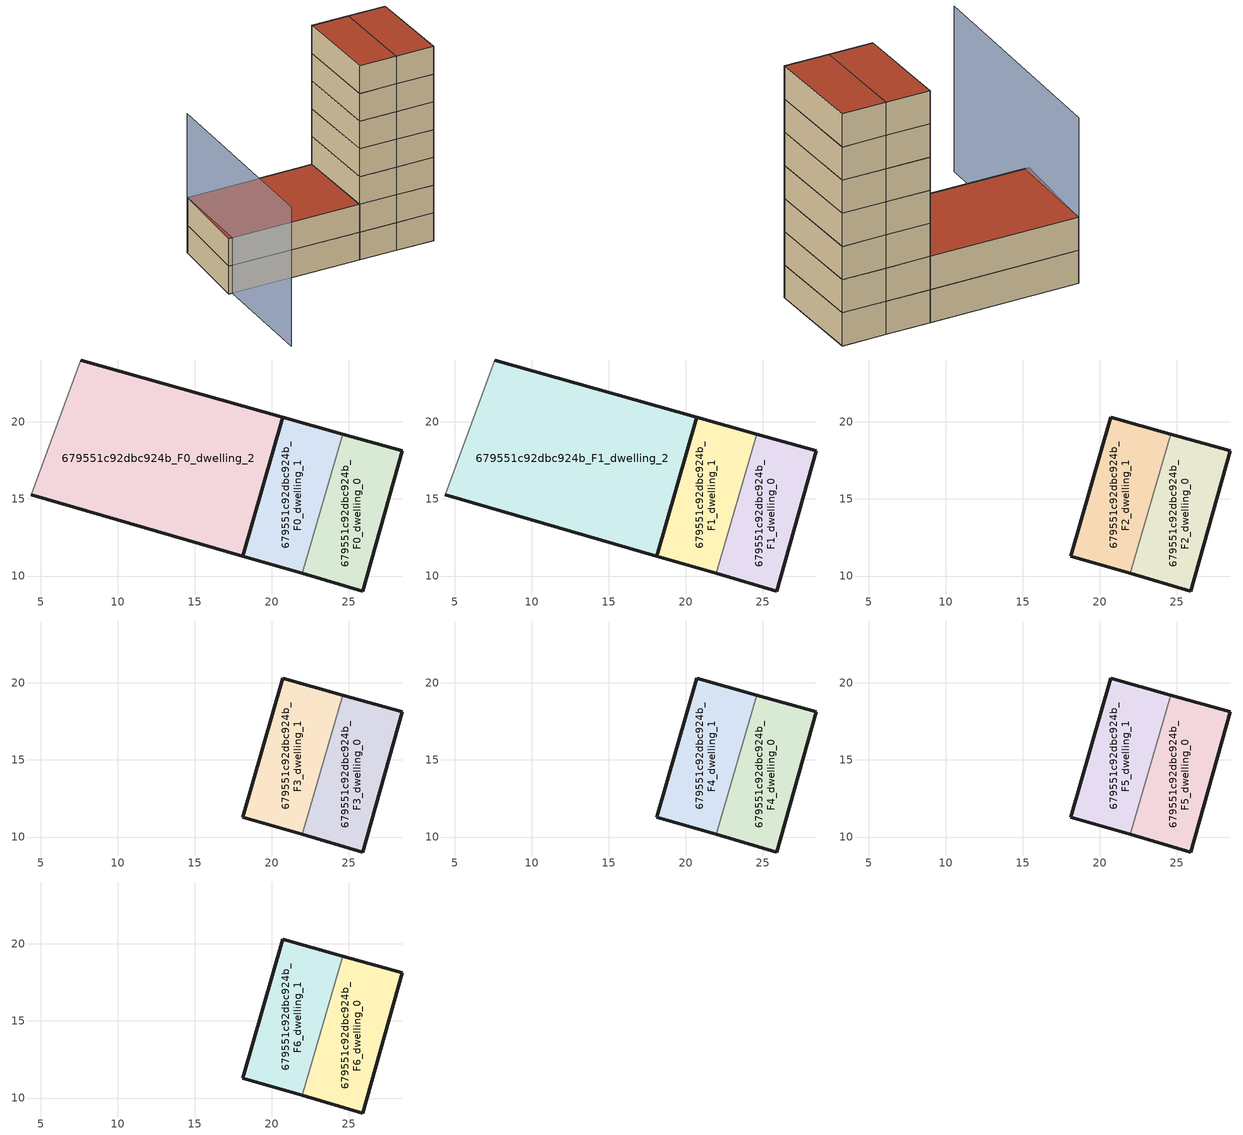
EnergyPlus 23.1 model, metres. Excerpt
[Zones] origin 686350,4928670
679551c92dbc924b_F0_dwelling_0
 floor ground (EU_floor_Construction): 25.91,9.03 28.48,18.12 24.6,19.21 21.98,10.17 z0
 wall outside (EU_wall_Construction): 24.6,19.21 28.48,18.12 25.91,9.03 21.98,10.17 z0:3
 wall to 679551c92dbc924b_F0_dwelling_1 (EU_wall_Construction): 21.98,10.17 24.6,19.21 z0:3
679551c92dbc924b_F0_dwelling_1
 floor ground (EU_floor_Construction): 21.98,10.17 24.6,19.21 20.73,20.31 18.12,11.29 z0
 wall outside (EU_wall_Construction): 21.98,10.17 18.12,11.29 20.73,20.31 24.6,19.21 z0:3
679551c92dbc924b_F0_dwelling_2
 floor ground (EU_floor_Construction): 18.12,11.29 20.73,20.31 7.61,24.02 4.4,15.26 z0
 wall outside (EU_wall_Construction): 7.61,24.02 20.73,20.31 18.12,11.29 4.4,15.26 z0:3
 wall adiabatic (EU_wall_Construction): 4.4,15.26 7.61,24.02 z0:3
679551c92dbc924b_F1_dwelling_0
 floor to 679551c92dbc924b_F0_dwelling_0 (EU_floor_Construction): 25.91,9.03 28.48,18.12 24.6,19.21 21.98,10.17 z3
 wall outside (EU_wall_Construction): 24.6,19.21 28.48,18.12 25.91,9.03 21.98,10.17 z3:6
 wall to 679551c92dbc924b_F1_dwelling_1 (EU_wall_Construction): 21.98,10.17 24.6,19.21 z3:6
679551c92dbc924b_F1_dwelling_1
 floor to 679551c92dbc924b_F0_dwelling_1 (EU_floor_Construction): 21.98,10.17 24.6,19.21 20.73,20.31 18.12,11.29 z3
 wall outside (EU_wall_Construction): 21.98,10.17 18.12,11.29 20.73,20.31 24.6,19.21 z3:6
679551c92dbc924b_F1_dwelling_2
 floor to 679551c92dbc924b_F0_dwelling_2 (EU_floor_Construction): 18.12,11.29 20.73,20.31 7.61,24.02 4.4,15.26 z3
 wall outside (EU_wall_Construction): 7.61,24.02 20.73,20.31 18.12,11.29 4.4,15.26 z3:6
 wall adiabatic (EU_wall_Construction): 4.4,15.26 7.61,24.02 z3:6
 roof outside (EU_roof_Construction): 20.73,20.31 18.12,11.29 4.4,15.26 7.61,24.02 z6
679551c92dbc924b_F2_dwelling_0
 floor to 679551c92dbc924b_F1_dwelling_0 (EU_floor_Construction): 25.91,9.03 28.48,18.12 24.6,19.21 21.98,10.17 z6
 wall outside (EU_wall_Construction): 24.6,19.21 28.48,18.12 25.91,9.03 21.98,10.17 z6:9
 wall to 679551c92dbc924b_F2_dwelling_1 (EU_wall_Construction): 21.98,10.17 24.6,19.21 z6:9
679551c92dbc924b_F2_dwelling_1
 floor to 679551c92dbc924b_F1_dwelling_1 (EU_floor_Construction): 21.98,10.17 24.6,19.21 20.73,20.31 18.12,11.29 z6
 wall outside (EU_wall_Construction): 21.98,10.17 18.12,11.29 20.73,20.31 24.6,19.21 z6:9
679551c92dbc924b_F3_dwelling_0
 floor to 679551c92dbc924b_F2_dwelling_0 (EU_floor_Construction): 25.91,9.03 28.48,18.12 24.6,19.21 21.98,10.17 z9
 wall outside (EU_wall_Construction): 24.6,19.21 28.48,18.12 25.91,9.03 21.98,10.17 z9:12
 wall to 679551c92dbc924b_F3_dwelling_1 (EU_wall_Construction): 21.98,10.17 24.6,19.21 z9:12
679551c92dbc924b_F3_dwelling_1
 floor to 679551c92dbc924b_F2_dwelling_1 (EU_floor_Construction): 21.98,10.17 24.6,19.21 20.73,20.31 18.12,11.29 z9
 wall outside (EU_wall_Construction): 21.98,10.17 18.12,11.29 20.73,20.31 24.6,19.21 z9:12
679551c92dbc924b_F4_dwelling_0
 floor to 679551c92dbc924b_F3_dwelling_0 (EU_floor_Construction): 25.91,9.03 28.48,18.12 24.6,19.21 21.98,10.17 z12
 wall outside (EU_wall_Construction): 24.6,19.21 28.48,18.12 25.91,9.03 21.98,10.17 z12:15
 wall to 679551c92dbc924b_F4_dwelling_1 (EU_wall_Construction): 21.98,10.17 24.6,19.21 z12:15
679551c92dbc924b_F4_dwelling_1
 floor to 679551c92dbc924b_F3_dwelling_1 (EU_floor_Construction): 21.98,10.17 24.6,19.21 20.73,20.31 18.12,11.29 z12
 wall outside (EU_wall_Construction): 21.98,10.17 18.12,11.29 20.73,20.31 24.6,19.21 z12:15
679551c92dbc924b_F5_dwelling_0
 floor to 679551c92dbc924b_F4_dwelling_0 (EU_floor_Construction): 25.91,9.03 28.48,18.12 24.6,19.21 21.98,10.17 z15
 wall outside (EU_wall_Construction): 24.6,19.21 28.48,18.12 25.91,9.03 21.98,10.17 z15:18
 wall to 679551c92dbc924b_F5_dwelling_1 (EU_wall_Construction): 21.98,10.17 24.6,19.21 z15:18
679551c92dbc924b_F5_dwelling_1
 floor to 679551c92dbc924b_F4_dwelling_1 (EU_floor_Construction): 21.98,10.17 24.6,19.21 20.73,20.31 18.12,11.29 z15
 wall outside (EU_wall_Construction): 21.98,10.17 18.12,11.29 20.73,20.31 24.6,19.21 z15:18
679551c92dbc924b_F6_dwelling_0
 floor to 679551c92dbc924b_F5_dwelling_0 (EU_floor_Construction): 25.91,9.03 28.48,18.12 24.6,19.21 21.98,10.17 z18
 wall outside (EU_wall_Construction): 24.6,19.21 28.48,18.12 25.91,9.03 21.98,10.17 z18:21
 wall to 679551c92dbc924b_F6_dwelling_1 (EU_wall_Construction): 21.98,10.17 24.6,19.21 z18:21
 roof outside (EU_roof_Construction): 28.48,18.12 25.91,9.03 21.98,10.17 24.6,19.21 z21
679551c92dbc924b_F6_dwelling_1
 floor to 679551c92dbc924b_F5_dwelling_1 (EU_floor_Construction): 21.98,10.17 24.6,19.21 20.73,20.31 18.12,11.29 z18
 wall outside (EU_wall_Construction): 21.98,10.17 18.12,11.29 20.73,20.31 24.6,19.21 z18:21
 roof outside (EU_roof_Construction): 24.6,19.21 21.98,10.17 18.12,11.29 20.73,20.31 z21
shading: 7.61,24.02 1.09,3.58 z0:15
[Building]
EU S2 Campaign: North Axis=0; Terrain=City; Solar Distribution=FullExterior
[Site:Location]
Bologna: Latitude=44.5; Longitude=11.25; Time Zone=1; Elevation=37
[SizingPeriod:WeatherFileDays]
AnnualSizingPeriod: Begin Month=1; Begin Day of Month=1; End Month=12; End Day of Month=31; Day of Week for Start Day=Monday; Use Weather File Daylight Saving Period=No; Use Weather File Rain and Snow Indicators=No
[MATERIAL]
EU_InternalMass_Material: Roughness=MediumRough; Thickness=0.1; Conductivity=1; Density=1800; Specific Heat=900; Thermal Absorptance=0.9; Solar Absorptance=0.7; Visible Absorptance=0.7
[MATERIAL:NOMASS] Roughness=MediumRough; Thermal Absorptance=0.9; Solar Absorptance=0.7; Visible Absorptance=0.7
Name | Thermal Resistance
EU_wall_NoMass | 0.905828
EU_roof_NoMass | 0.37593
EU_floor_NoMass | 0.67114
[CONSTRUCTION]
EU_wall_Construction: EU_wall_NoMass
EU_roof_Construction: EU_roof_NoMass
EU_floor_Construction: EU_floor_NoMass
EU_InternalMass_Construction: EU_InternalMass_Material
[ZONE] Type=1; Multiplier=1; Ceiling Height=autocalculate; Floor Area=autocalculate; Part of Total Floor Area=Yes
Name | Volume
679551c92dbc924b_F0_dwelling_0; 679551c92dbc924b_F1_dwelling_0; 679551c92dbc924b_F2_dwelling_0; 679551c92dbc924b_F3_dwelling_0; 679551c92dbc924b_F4_dwelling_0; 679551c92dbc924b_F5_dwelling_0; 679551c92dbc924b_F6_dwelling_0 | 114.729
679551c92dbc924b_F0_dwelling_1 | 113.534
679551c92dbc924b_F1_dwelling_1; 679551c92dbc924b_F2_dwelling_1; 679551c92dbc924b_F3_dwelling_1; 679551c92dbc924b_F4_dwelling_1; 679551c92dbc924b_F5_dwelling_1; 679551c92dbc924b_F6_dwelling_1 | 113.535
679551c92dbc924b_F0_dwelling_2 | 391.638
679551c92dbc924b_F1_dwelling_2 | 391.639
[INTERNALMASS] Construction=EU_InternalMass_Construction
Name | Zone or ZoneList | Surface Area
679551c92dbc924b_F0_dwelling_0_EU_InternalMass | 679551c92dbc924b_F0_dwelling_0 | 38.243
679551c92dbc924b_F0_dwelling_1_EU_InternalMass | 679551c92dbc924b_F0_dwelling_1 | 37.845
679551c92dbc924b_F0_dwelling_2_EU_InternalMass | 679551c92dbc924b_F0_dwelling_2 | 130.546
679551c92dbc924b_F1_dwelling_0_EU_InternalMass | 679551c92dbc924b_F1_dwelling_0 | 38.243
679551c92dbc924b_F1_dwelling_1_EU_InternalMass | 679551c92dbc924b_F1_dwelling_1 | 37.845
679551c92dbc924b_F1_dwelling_2_EU_InternalMass | 679551c92dbc924b_F1_dwelling_2 | 130.546
679551c92dbc924b_F2_dwelling_0_EU_InternalMass | 679551c92dbc924b_F2_dwelling_0 | 38.2223
679551c92dbc924b_F2_dwelling_1_EU_InternalMass | 679551c92dbc924b_F2_dwelling_1 | 168.415
679551c92dbc924b_F3_dwelling_0_EU_InternalMass | 679551c92dbc924b_F3_dwelling_0 | 38.2223
679551c92dbc924b_F3_dwelling_1_EU_InternalMass | 679551c92dbc924b_F3_dwelling_1 | 168.415
679551c92dbc924b_F4_dwelling_0_EU_InternalMass | 679551c92dbc924b_F4_dwelling_0 | 38.2223
679551c92dbc924b_F4_dwelling_1_EU_InternalMass | 679551c92dbc924b_F4_dwelling_1 | 168.415
679551c92dbc924b_F5_dwelling_0_EU_InternalMass | 679551c92dbc924b_F5_dwelling_0 | 38.2223
679551c92dbc924b_F5_dwelling_1_EU_InternalMass | 679551c92dbc924b_F5_dwelling_1 | 168.415
679551c92dbc924b_F6_dwelling_0_EU_InternalMass | 679551c92dbc924b_F6_dwelling_0 | 38.2223
679551c92dbc924b_F6_dwelling_1_EU_InternalMass | 679551c92dbc924b_F6_dwelling_1 | 168.415
[OTHEREQUIPMENT] Fuel Type=Electricity; Design Level Calculation Method=Watts/Area; Power per Zone Floor Area=1; Fraction Latent=0; Fraction Radiant=0; Fraction Lost=0; Carbon Dioxide Generation Rate=0; EndUse Subcategory=EU_Step8_InternalGains
Name | Zone or ZoneList or Space or SpaceList | Schedule
EU_Step8_InternalGain_679551c92dbc924b_F0_dwelling_0_f000 | 679551c92dbc924b_F0_dwelling_0 | EU_Step8_GainSchedule_679551c92dbc924b_F0_dwelling_0_f000
EU_Step8_InternalGain_679551c92dbc924b_F0_dwelling_1_f000 | 679551c92dbc924b_F0_dwelling_1 | EU_Step8_GainSchedule_679551c92dbc924b_F0_dwelling_1_f000
EU_Step8_InternalGain_679551c92dbc924b_F0_dwelling_2_f000 | 679551c92dbc924b_F0_dwelling_2 | EU_Step8_GainSchedule_679551c92dbc924b_F0_dwelling_2_f000
EU_Step8_InternalGain_679551c92dbc924b_F1_dwelling_0_f000 | 679551c92dbc924b_F1_dwelling_0 | EU_Step8_GainSchedule_679551c92dbc924b_F1_dwelling_0_f000
EU_Step8_InternalGain_679551c92dbc924b_F1_dwelling_1_f000 | 679551c92dbc924b_F1_dwelling_1 | EU_Step8_GainSchedule_679551c92dbc924b_F1_dwelling_1_f000
EU_Step8_InternalGain_679551c92dbc924b_F1_dwelling_2_f000 | 679551c92dbc924b_F1_dwelling_2 | EU_Step8_GainSchedule_679551c92dbc924b_F1_dwelling_2_f000
EU_Step8_InternalGain_679551c92dbc924b_F2_dwelling_0_f000 | 679551c92dbc924b_F2_dwelling_0 | EU_Step8_GainSchedule_679551c92dbc924b_F2_dwelling_0_f000
EU_Step8_InternalGain_679551c92dbc924b_F2_dwelling_1_f000 | 679551c92dbc924b_F2_dwelling_1 | EU_Step8_GainSchedule_679551c92dbc924b_F2_dwelling_1_f000
EU_Step8_InternalGain_679551c92dbc924b_F3_dwelling_0_f000 | 679551c92dbc924b_F3_dwelling_0 | EU_Step8_GainSchedule_679551c92dbc924b_F3_dwelling_0_f000
EU_Step8_InternalGain_679551c92dbc924b_F3_dwelling_1_f000 | 679551c92dbc924b_F3_dwelling_1 | EU_Step8_GainSchedule_679551c92dbc924b_F3_dwelling_1_f000
EU_Step8_InternalGain_679551c92dbc924b_F4_dwelling_0_f000 | 679551c92dbc924b_F4_dwelling_0 | EU_Step8_GainSchedule_679551c92dbc924b_F4_dwelling_0_f000
EU_Step8_InternalGain_679551c92dbc924b_F4_dwelling_1_f000 | 679551c92dbc924b_F4_dwelling_1 | EU_Step8_GainSchedule_679551c92dbc924b_F4_dwelling_1_f000
EU_Step8_InternalGain_679551c92dbc924b_F5_dwelling_0_f000 | 679551c92dbc924b_F5_dwelling_0 | EU_Step8_GainSchedule_679551c92dbc924b_F5_dwelling_0_f000
EU_Step8_InternalGain_679551c92dbc924b_F5_dwelling_1_f000 | 679551c92dbc924b_F5_dwelling_1 | EU_Step8_GainSchedule_679551c92dbc924b_F5_dwelling_1_f000
EU_Step8_InternalGain_679551c92dbc924b_F6_dwelling_0_f000 | 679551c92dbc924b_F6_dwelling_0 | EU_Step8_GainSchedule_679551c92dbc924b_F6_dwelling_0_f000
EU_Step8_InternalGain_679551c92dbc924b_F6_dwelling_1_f000 | 679551c92dbc924b_F6_dwelling_1 | EU_Step8_GainSchedule_679551c92dbc924b_F6_dwelling_1_f000
[ZONEVENTILATION:DESIGNFLOWRATE] Schedule=EU_AlwaysOn; Design Flow Rate Calculation Method=AirChanges/Hour; Air Changes per Hour=0.73129; Ventilation Type=Natural; Fan Pressure Rise=0; Fan Total Efficiency=1; Constant Term Coefficient=1; Temperature Term Coefficient=0; Velocity Term Coefficient=0; Velocity Squared Term Coefficient=0; Minimum Indoor Temperature=-100; Maximum Indoor Temperature=100; Delta Temperature=-100; Minimum Outdoor Temperature=-100; Maximum Outdoor Temperature=100; Maximum Wind Speed=40
Name | Zone or ZoneList or Space or SpaceList
EU_ConstantAir_679551c92dbc924b_F0_dwelling_0 | 679551c92dbc924b_F0_dwelling_0
EU_ConstantAir_679551c92dbc924b_F0_dwelling_1 | 679551c92dbc924b_F0_dwelling_1
EU_ConstantAir_679551c92dbc924b_F0_dwelling_2 | 679551c92dbc924b_F0_dwelling_2
EU_ConstantAir_679551c92dbc924b_F1_dwelling_0 | 679551c92dbc924b_F1_dwelling_0
EU_ConstantAir_679551c92dbc924b_F1_dwelling_1 | 679551c92dbc924b_F1_dwelling_1
EU_ConstantAir_679551c92dbc924b_F1_dwelling_2 | 679551c92dbc924b_F1_dwelling_2
EU_ConstantAir_679551c92dbc924b_F2_dwelling_0 | 679551c92dbc924b_F2_dwelling_0
EU_ConstantAir_679551c92dbc924b_F2_dwelling_1 | 679551c92dbc924b_F2_dwelling_1
EU_ConstantAir_679551c92dbc924b_F3_dwelling_0 | 679551c92dbc924b_F3_dwelling_0
EU_ConstantAir_679551c92dbc924b_F3_dwelling_1 | 679551c92dbc924b_F3_dwelling_1
EU_ConstantAir_679551c92dbc924b_F4_dwelling_0 | 679551c92dbc924b_F4_dwelling_0
EU_ConstantAir_679551c92dbc924b_F4_dwelling_1 | 679551c92dbc924b_F4_dwelling_1
EU_ConstantAir_679551c92dbc924b_F5_dwelling_0 | 679551c92dbc924b_F5_dwelling_0
EU_ConstantAir_679551c92dbc924b_F5_dwelling_1 | 679551c92dbc924b_F5_dwelling_1
EU_ConstantAir_679551c92dbc924b_F6_dwelling_0 | 679551c92dbc924b_F6_dwelling_0
EU_ConstantAir_679551c92dbc924b_F6_dwelling_1 | 679551c92dbc924b_F6_dwelling_1
[HVACTEMPLATE:THERMOSTAT] Constant Heating Setpoint=20; Constant Cooling Setpoint=50
EU_HeatOnly_679551c92dbc924b_F0_dwelling_0; EU_HeatOnly_679551c92dbc924b_F0_dwelling_1; EU_HeatOnly_679551c92dbc924b_F0_dwelling_2; EU_HeatOnly_679551c92dbc924b_F1_dwelling_0; EU_HeatOnly_679551c92dbc924b_F1_dwelling_1; EU_HeatOnly_679551c92dbc924b_F1_dwelling_2; EU_HeatOnly_679551c92dbc924b_F2_dwelling_0; EU_HeatOnly_679551c92dbc924b_F2_dwelling_1; EU_HeatOnly_679551c92dbc924b_F3_dwelling_0; EU_HeatOnly_679551c92dbc924b_F3_dwelling_1; EU_HeatOnly_679551c92dbc924b_F4_dwelling_0; EU_HeatOnly_679551c92dbc924b_F4_dwelling_1; EU_HeatOnly_679551c92dbc924b_F5_dwelling_0; EU_HeatOnly_679551c92dbc924b_F5_dwelling_1; EU_HeatOnly_679551c92dbc924b_F6_dwelling_0; EU_HeatOnly_679551c92dbc924b_F6_dwelling_1
[HVACTEMPLATE:ZONE:IDEALLOADSAIRSYSTEM] System Availability Schedule=EU_AlwaysOn; Maximum Heating Supply Air Temperature=50; Minimum Cooling Supply Air Temperature=13; Maximum Heating Supply Air Humidity Ratio=0.0156; Minimum Cooling Supply Air Humidity Ratio=0.0077; Heating Limit=NoLimit; Cooling Limit=NoLimit; Heating Availability Schedule=EU_AlwaysOn; Cooling Availability Schedule=EU_CoolingOff; Dehumidification Control Type=ConstantSensibleHeatRatio; Cooling Sensible Heat Ratio=0.7; Dehumidification Setpoint=60; Humidification Control Type=None; Humidification Setpoint=30; Outdoor Air Method=None; Outdoor Air Flow Rate per Person=0.00944; Outdoor Air Flow Rate per Zone Floor Area=0; Outdoor Air Flow Rate per Zone=0; Demand Controlled Ventilation Type=None; Outdoor Air Economizer Type=NoEconomizer; Heat Recovery Type=None; Sensible Heat Recovery Effectiveness=0.7; Latent Heat Recovery Effectiveness=0.65
Name | Template Thermostat
679551c92dbc924b_F0_dwelling_0 | EU_HeatOnly_679551c92dbc924b_F0_dwelling_0
679551c92dbc924b_F0_dwelling_1 | EU_HeatOnly_679551c92dbc924b_F0_dwelling_1
679551c92dbc924b_F0_dwelling_2 | EU_HeatOnly_679551c92dbc924b_F0_dwelling_2
679551c92dbc924b_F1_dwelling_0 | EU_HeatOnly_679551c92dbc924b_F1_dwelling_0
679551c92dbc924b_F1_dwelling_1 | EU_HeatOnly_679551c92dbc924b_F1_dwelling_1
679551c92dbc924b_F1_dwelling_2 | EU_HeatOnly_679551c92dbc924b_F1_dwelling_2
679551c92dbc924b_F2_dwelling_0 | EU_HeatOnly_679551c92dbc924b_F2_dwelling_0
679551c92dbc924b_F2_dwelling_1 | EU_HeatOnly_679551c92dbc924b_F2_dwelling_1
679551c92dbc924b_F3_dwelling_0 | EU_HeatOnly_679551c92dbc924b_F3_dwelling_0
679551c92dbc924b_F3_dwelling_1 | EU_HeatOnly_679551c92dbc924b_F3_dwelling_1
679551c92dbc924b_F4_dwelling_0 | EU_HeatOnly_679551c92dbc924b_F4_dwelling_0
679551c92dbc924b_F4_dwelling_1 | EU_HeatOnly_679551c92dbc924b_F4_dwelling_1
679551c92dbc924b_F5_dwelling_0 | EU_HeatOnly_679551c92dbc924b_F5_dwelling_0
679551c92dbc924b_F5_dwelling_1 | EU_HeatOnly_679551c92dbc924b_F5_dwelling_1
679551c92dbc924b_F6_dwelling_0 | EU_HeatOnly_679551c92dbc924b_F6_dwelling_0
679551c92dbc924b_F6_dwelling_1 | EU_HeatOnly_679551c92dbc924b_F6_dwelling_1
[SIZING:ZONE] Zone Cooling Design Supply Air Temperature Input Method=SupplyAirTemperature; Zone Cooling Design Supply Air Temperature=13; Zone Heating Design Supply Air Temperature Input Method=SupplyAirTemperature; Zone Heating Design Supply Air Temperature=50; Zone Cooling Design Supply Air Humidity Ratio=0.008; Zone Heating Design Supply Air Humidity Ratio=0.008; Cooling Design Air Flow Method=DesignDay; Cooling Design Air Flow Rate=0; Cooling Minimum Air Flow per Zone Floor Area=0.000762; Cooling Minimum Air Flow=0; Cooling Minimum Air Flow Fraction=0.2; Heating Design Air Flow Method=DesignDay; Heating Design Air Flow Rate=0; Heating Maximum Air Flow per Zone Floor Area=0.002032; Heating Maximum Air Flow=0.141576; Heating Maximum Air Flow Fraction=0.3; Account for Dedicated Outdoor Air System=No; Dedicated Outdoor Air System Control Strategy=NeutralSupplyAir; Dedicated Outdoor Air Low Setpoint Temperature for Design=autosize; Dedicated Outdoor Air High Setpoint Temperature for Design=autosize; Zone Load Sizing Method=Sensible Load Only No Latent Load; Zone Latent Cooling Design Supply Air Humidity Ratio Input Method=HumidityRatioDifference; Zone Cooling Design Supply Air Humidity Ratio Difference=0.005; Zone Latent Heating Design Supply Air Humidity Ratio Input Method=HumidityRatioDifference; Zone Humidification Design Supply Air Humidity Ratio Difference=0.005
679551c92dbc924b_F0_dwelling_0; 679551c92dbc924b_F0_dwelling_1; 679551c92dbc924b_F0_dwelling_2; 679551c92dbc924b_F1_dwelling_0; 679551c92dbc924b_F1_dwelling_1; 679551c92dbc924b_F1_dwelling_2; 679551c92dbc924b_F2_dwelling_0; 679551c92dbc924b_F2_dwelling_1; 679551c92dbc924b_F3_dwelling_0; 679551c92dbc924b_F3_dwelling_1; 679551c92dbc924b_F4_dwelling_0; 679551c92dbc924b_F4_dwelling_1; 679551c92dbc924b_F5_dwelling_0; 679551c92dbc924b_F5_dwelling_1; 679551c92dbc924b_F6_dwelling_0; 679551c92dbc924b_F6_dwelling_1
[SCHEDULE:CONSTANT]
Name | Hourly Value
EU_AlwaysOn | 1
EU_CoolingOff | 0
[SCHEDULE:FILE] Column Number=1; Rows to Skip at Top=0; Number of Hours of Data=8760; Column Separator=Comma; Interpolate to Timestep=No; Minutes per Item=60; Adjust Schedule for Daylight Savings=Yes
Name | File
EU_Step8_GainSchedule_679551c92dbc924b_F0_dwelling_0_f000 | ../../schedules/679551c92dbc924b/679551c92dbc924b_F0_dwelling_0_f000_gain.csv
EU_Step8_GainSchedule_679551c92dbc924b_F0_dwelling_1_f000 | ../../schedules/679551c92dbc924b/679551c92dbc924b_F0_dwelling_1_f000_gain.csv
EU_Step8_GainSchedule_679551c92dbc924b_F0_dwelling_2_f000 | ../../schedules/679551c92dbc924b/679551c92dbc924b_F0_dwelling_2_f000_gain.csv
EU_Step8_GainSchedule_679551c92dbc924b_F1_dwelling_0_f000 | ../../schedules/679551c92dbc924b/679551c92dbc924b_F1_dwelling_0_f000_gain.csv
EU_Step8_GainSchedule_679551c92dbc924b_F1_dwelling_1_f000 | ../../schedules/679551c92dbc924b/679551c92dbc924b_F1_dwelling_1_f000_gain.csv
EU_Step8_GainSchedule_679551c92dbc924b_F1_dwelling_2_f000 | ../../schedules/679551c92dbc924b/679551c92dbc924b_F1_dwelling_2_f000_gain.csv
EU_Step8_GainSchedule_679551c92dbc924b_F2_dwelling_0_f000 | ../../schedules/679551c92dbc924b/679551c92dbc924b_F2_dwelling_0_f000_gain.csv
EU_Step8_GainSchedule_679551c92dbc924b_F2_dwelling_1_f000 | ../../schedules/679551c92dbc924b/679551c92dbc924b_F2_dwelling_1_f000_gain.csv
EU_Step8_GainSchedule_679551c92dbc924b_F3_dwelling_0_f000 | ../../schedules/679551c92dbc924b/679551c92dbc924b_F3_dwelling_0_f000_gain.csv
EU_Step8_GainSchedule_679551c92dbc924b_F3_dwelling_1_f000 | ../../schedules/679551c92dbc924b/679551c92dbc924b_F3_dwelling_1_f000_gain.csv
EU_Step8_GainSchedule_679551c92dbc924b_F4_dwelling_0_f000 | ../../schedules/679551c92dbc924b/679551c92dbc924b_F4_dwelling_0_f000_gain.csv
EU_Step8_GainSchedule_679551c92dbc924b_F4_dwelling_1_f000 | ../../schedules/679551c92dbc924b/679551c92dbc924b_F4_dwelling_1_f000_gain.csv
EU_Step8_GainSchedule_679551c92dbc924b_F5_dwelling_0_f000 | ../../schedules/679551c92dbc924b/679551c92dbc924b_F5_dwelling_0_f000_gain.csv
EU_Step8_GainSchedule_679551c92dbc924b_F5_dwelling_1_f000 | ../../schedules/679551c92dbc924b/679551c92dbc924b_F5_dwelling_1_f000_gain.csv
EU_Step8_GainSchedule_679551c92dbc924b_F6_dwelling_0_f000 | ../../schedules/679551c92dbc924b/679551c92dbc924b_F6_dwelling_0_f000_gain.csv
EU_Step8_GainSchedule_679551c92dbc924b_F6_dwelling_1_f000 | ../../schedules/679551c92dbc924b/679551c92dbc924b_F6_dwelling_1_f000_gain.csv
